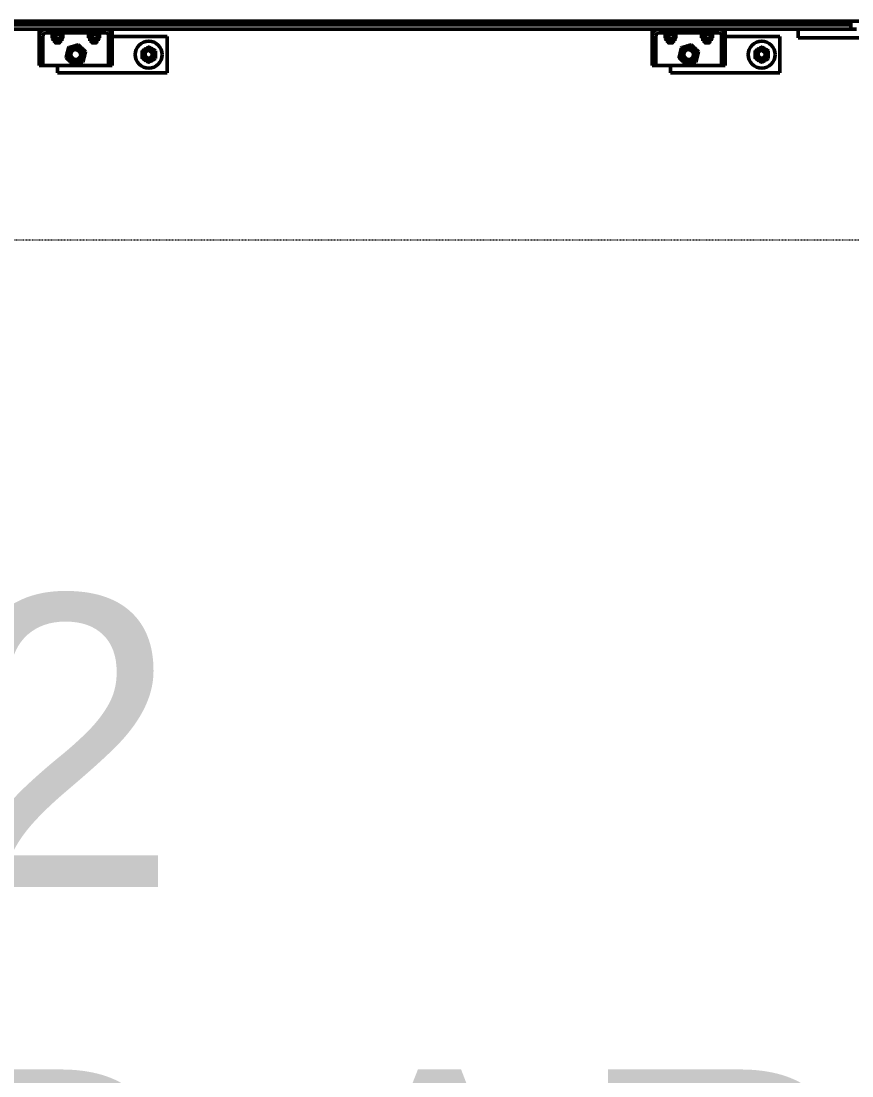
# Model space of a CAD drawing. Header units: metres. Extents: x -11418 to 773, y -8631 to 3561.
# Drawn here: x -4681.9 to -4568.1, y -1773.7 to -1629.1 of the extents above; entities that cross this region are included whole.
import ezdxf
from ezdxf.enums import TextEntityAlignment as Align

# ---------------------------------------------------------------- set-up
doc = ezdxf.new("R2010")
doc.units = ezdxf.units.M
doc.header["$LTSCALE"] = 0.01
doc.header["$MEASUREMENT"] = 0
doc.linetypes.add('AM_ISO09W050', pattern=[22.5, 12, -1.5, 3, -1.5, 3, -1.5])
doc.layers.get('0').update_dxf_attribs({"color": 30, "lineweight": 0})
for name, color, linetype, lineweight in [('AI-040 @ 250', 2, 'Continuous', 20), ('SSN_PBC-AM_0', 5, 'Continuous', 50), ('SSN_PBC-AM_11', 9, 'AM_ISO09W050', 18)]:
    doc.layers.add(name, color=color, linetype=linetype, lineweight=lineweight)
doc.styles.add('ARIAL', font='arial.ttf', dxfattribs={"width": 0.9})

# ---------------------------------------------------------------- blocks, each defined once
blk = doc.blocks.new('*U13')
at = {"style": 'ARIAL'}
for tag, p in [('NO', (1.6764, 0.8)), ('MAHAL', (1.6764, -1.8)), ('ALAN', (1.6764, -4.4))]:
    blk.add_attdef(tag, text='', height=1.6, dxfattribs=at).set_placement(p, align=Align.MIDDLE_CENTER)
blk = doc.blocks.new('PBC_3190_20-017-10022_D')
at = {"layer": 'SSN_PBC-AM_0'}
for p, q in [((1397, -505), (38, -505)), ((78, -500), (3122, -500)), ((307.5, -505), (307.5, -500)), ((507.5, -500), (507.5, -505)), ((635, -504), (635, -500)), ((635, -504.5), (635, -504)), ((644.3, -504), (635, -504)), ((635, -505), (635, -504.5)), ((640, -504.5), (640, -504)), ((640, -505), (640, -504.5)), ((644.3, -504), (646, -504)), ((646.5, -504.5), (646.5, -505)), ((723.5, -505), (723.5, -504.5)), ((724, -504), (725.7, -504)), ((735, -504), (725.7, -504)), ((730, -504), (730, -504.5)), ((730, -504.5), (730, -505)), ((735, -500), (735, -504)), ((735, -504), (735, -504.5)), ((735, -504.5), (735, -505)), ((737.5, -500), (737.5, -505)), ((817.5, -505), (817.5, -500)), ((1017.5, -500), (1017.5, -505)), ((1245, -504), (1245, -500)), ((1245, -504.5), (1245, -504)), ((1254.3, -504), (1245, -504)), ((1245, -505), (1245, -504.5)), ((1250, -504.5), (1250, -504)), ((1250, -505), (1250, -504.5)), ((1254.3, -504), (1256, -504)), ((1256.5, -504.5), (1256.5, -505)), ((1333.5, -505), (1333.5, -504.5)), ((1334, -504), (1335.7, -504)), ((1345, -504), (1335.7, -504)), ((1340, -504), (1340, -504.5)), ((1340, -504.5), (1340, -505)), ((1345, -500), (1345, -504)), ((1345, -504), (1345, -504.5)), ((1345, -504.5), (1345, -505)), ((1397, -505), (1402, -505)), ((1402, -500), (1402, -505)), ((1402, -511), (1402, -505)), ((38, -511), (1397, -511)), ((290, -520.3), (290, -511)), ((290, -520.3), (290, -538.5)), ((295, -538.5), (295, -520.3)), ((299.3, -516), (380.7, -516)), ((307, -517.6), (307, -516)), ((307, -517.6), (323, -517.6)), ((307.6, -518.6), (307.6, -523.1)), ((309.2, -517.6), (308, -518.3)), ((312.3, -518.6), (312.3, -523.1)), ((319.7, -518.6), (319.7, -523.1)), ((320.8, -517.6), (322, -518.3)), ((322.4, -518.6), (322.4, -523.1)), ((323, -517.6), (323, -516)), ((357, -517.6), (357, -516)), ((357, -517.6), (373, -517.6)), ((357.6, -518.6), (357.6, -523.1)), ((359.2, -517.6), (358, -518.3)), ((362.3, -518.6), (362.3, -523.1)), ((369.7, -518.6), (369.7, -523.1)), ((370.8, -517.6), (372, -518.3)), ((372.4, -518.6), (372.4, -523.1)), ((373, -517.6), (373, -516)), ((385, -538.5), (385, -520.3)), ((390, -511), (390, -520.3)), ((390, -538.5), (390, -520.3)), ((1130, -520.3), (1130, -511)), ((1130, -520.3), (1130, -538.5)), ((1135, -538.5), (1135, -520.3)), ((1139.3, -516), (1220.7, -516)), ((1147, -517.6), (1147, -516)), ((1147, -517.6), (1163, -517.6)), ((1147.6, -518.6), (1147.6, -523.1)), ((1149.2, -517.6), (1148, -518.3)), ((1152.3, -518.6), (1152.3, -523.1)), ((1159.7, -518.6), (1159.7, -523.1)), ((1160.8, -517.6), (1162, -518.3)), ((1162.4, -518.6), (1162.4, -523.1)), ((1163, -517.6), (1163, -516)), ((1197, -517.6), (1197, -516)), ((1197, -517.6), (1213, -517.6)), ((1197.6, -518.6), (1197.6, -523.1)), ((1199.2, -517.6), (1198, -518.3)), ((1202.3, -518.6), (1202.3, -523.1)), ((1209.7, -518.6), (1209.7, -523.1)), ((1210.8, -517.6), (1212, -518.3)), ((1212.4, -518.6), (1212.4, -523.1)), ((1213, -517.6), (1213, -516)), ((1225, -538.5), (1225, -520.3)), ((1230, -511), (1230, -520.3)), ((1230, -538.5), (1230, -520.3)), ((1330, -511), (1330, -523)), ((1402, -511), (1397, -511)), ((1410, -511), (1402, -511)), ((309.2, -524), (308, -523.4)), ((320.8, -524), (309.2, -524)), ((309.2, -524), (309.2, -527.1)), ((320.8, -527.1), (309.2, -527.1)), ((311, -527.1), (311, -529.2)), ((311, -529.2), (319, -529.2)), ((311.8, -530), (311, -529.2)), ((311.7, -527.1), (311.7, -530)), ((318.2, -530), (311.8, -530)), ((318.2, -530), (319, -529.2)), ((318.3, -530), (318.3, -527.1)), ((319, -527.1), (319, -529.2)), ((320.8, -524), (322, -523.4)), ((320.8, -524), (320.8, -527.1)), ((359.2, -524), (358, -523.4)), ((370.8, -524), (359.2, -524)), ((359.2, -524), (359.2, -527.1)), ((370.8, -527.1), (359.2, -527.1)), ((361, -527.1), (361, -529.2)), ((361, -529.2), (369, -529.2)), ((361.8, -530), (361, -529.2)), ((361.7, -527.1), (361.7, -530)), ((368.2, -530), (361.8, -530)), ((368.2, -530), (369, -529.2)), ((368.3, -530), (368.3, -527.1)), ((369, -527.1), (369, -529.2)), ((370.8, -524), (372, -523.4)), ((370.8, -524), (370.8, -527.1)), ((390, -521), (465, -521)), ((465, -521), (465, -571)), ((1149.2, -524), (1148, -523.4)), ((1160.8, -524), (1149.2, -524)), ((1149.2, -524), (1149.2, -527.1)), ((1160.8, -527.1), (1149.2, -527.1)), ((1151, -527.1), (1151, -529.2)), ((1151, -529.2), (1159, -529.2)), ((1151.8, -530), (1151, -529.2)), ((1151.7, -527.1), (1151.7, -530)), ((1158.2, -530), (1151.8, -530)), ((1158.2, -530), (1159, -529.2)), ((1158.3, -530), (1158.3, -527.1)), ((1159, -527.1), (1159, -529.2)), ((1160.8, -524), (1162, -523.4)), ((1160.8, -524), (1160.8, -527.1)), ((1199.2, -524), (1198, -523.4)), ((1210.8, -524), (1199.2, -524)), ((1199.2, -524), (1199.2, -527.1)), ((1210.8, -527.1), (1199.2, -527.1)), ((1201, -527.1), (1201, -529.2)), ((1201, -529.2), (1209, -529.2)), ((1201.8, -530), (1201, -529.2)), ((1201.7, -527.1), (1201.7, -530)), ((1208.2, -530), (1201.8, -530)), ((1208.2, -530), (1209, -529.2)), ((1208.3, -530), (1208.3, -527.1)), ((1209, -527.1), (1209, -529.2)), ((1210.8, -524), (1212, -523.4)), ((1210.8, -524), (1210.8, -527.1)), ((1230, -521), (1305, -521)), ((1305, -521), (1305, -571)), ((1335, -523), (1330, -523)), ((1335, -523), (1562, -523)), ((290, -561), (290, -538.5)), ((295, -538.5), (295, -561)), ((385, -561), (385, -538.5)), ((390, -538.5), (390, -561)), ((1130, -561), (1130, -538.5)), ((1135, -538.5), (1135, -561)), ((1225, -561), (1225, -538.5)), ((1230, -538.5), (1230, -561)), ((290, -561), (295, -561)), ((385, -561), (295, -561)), ((315, -571), (315, -561)), ((385, -561), (390, -561)), ((1130, -561), (1135, -561)), ((1225, -561), (1135, -561)), ((1155, -571), (1155, -561)), ((1225, -561), (1230, -561)), ((465, -571), (315, -571)), ((1305, -571), (1155, -571))]:
    blk.add_line(p, q, dxfattribs=at)
for centre, radius in [((340, -546), 11.2), ((440, -546), 18.5), ((1180, -546), 11.2), ((1280, -546), 18.5), ((340, -546), 8), ((340, -546), 8), ((340, -546), 7), ((440, -546), 8.3), ((440, -546), 6), ((440, -546), 6), ((440, -546), 5.5), ((1180, -546), 8), ((1180, -546), 8), ((1180, -546), 7), ((1280, -546), 8.3), ((1280, -546), 6), ((1280, -546), 6), ((1280, -546), 5.5)]:
    blk.add_circle(centre, radius, dxfattribs=at)
for centre, radius, start, end in [((392.5, -505), 1, 0, 180), ((422.5, -505), 1, 0, 180), ((646, -504.5), 0.5, 0, 90), ((670, -505), 1, 0, 180), ((700, -505), 1, 0, 180), ((724, -504.5), 0.5, 90, 180), ((902.5, -505), 1, 0, 180), ((932.5, -505), 1, 0, 180), ((1256, -504.5), 0.5, 0, 90), ((1280, -505), 1, 0, 180), ((1310, -505), 1, 0, 180), ((1334, -504.5), 0.5, 90, 180), ((299.3, -520.3), 9.3, 90, 180), ((299.3, -520.3), 4.3, 90, 180), ((380.7, -520.3), 9.3, 0, 90), ((380.7, -520.3), 4.3, 0, 90), ((1139.3, -520.3), 9.3, 90, 180), ((1139.3, -520.3), 4.3, 90, 180), ((1220.7, -520.3), 9.3, 0, 90), ((1220.7, -520.3), 4.3, 0, 90), ((340, -546), 6.79, 170, 80), ((440, -546), 4.95, 170, 80), ((1180, -546), 6.79, 170, 80), ((1280, -546), 4.95, 170, 80)]:
    blk.add_arc(centre, radius, start, end, dxfattribs=at)
for points, weights in [([(312.3, -518.6), (309.9, -517.5), (307.6, -518.6)], [1, 1.15470053838, 1]), ([(307.6, -518.6), (307.8, -518.4), (308, -518.3)], [1, 1.02264619613, 1.03866216066]), ([(319.7, -518.6), (316, -517.5), (312.3, -518.6)], [1, 1.15470053838, 1]), ([(322.4, -518.6), (321, -517.5), (319.7, -518.6)], [1, 1.15470053838, 1]), ([(362.3, -518.6), (359.9, -517.5), (357.6, -518.6)], [1, 1.15470053838, 1]), ([(357.6, -518.6), (357.8, -518.4), (358, -518.3)], [1, 1.02264619613, 1.03866216066]), ([(369.7, -518.6), (366, -517.5), (362.3, -518.6)], [1, 1.15470053838, 1]), ([(372.4, -518.6), (371, -517.5), (369.7, -518.6)], [1, 1.15470053838, 1]), ([(1152.3, -518.6), (1149.9, -517.5), (1147.6, -518.6)], [1, 1.15470053838, 1]), ([(1147.6, -518.6), (1147.8, -518.4), (1148, -518.3)], [1, 1.02264619613, 1.03866216066]), ([(1159.7, -518.6), (1156, -517.5), (1152.3, -518.6)], [1, 1.15470053838, 1]), ([(1162.4, -518.6), (1161, -517.5), (1159.7, -518.6)], [1, 1.15470053838, 1]), ([(1202.3, -518.6), (1199.9, -517.5), (1197.6, -518.6)], [1, 1.15470053838, 1]), ([(1197.6, -518.6), (1197.8, -518.4), (1198, -518.3)], [1, 1.02264619613, 1.03866216066]), ([(1209.7, -518.6), (1206, -517.5), (1202.3, -518.6)], [1, 1.15470053838, 1]), ([(1212.4, -518.6), (1211, -517.5), (1209.7, -518.6)], [1, 1.15470053838, 1]), ([(307.6, -523.1), (309.9, -524.1), (312.3, -523.1)], [1, 1.15470053838, 1]), ([(308, -523.4), (307.8, -523.2), (307.6, -523.1)], [1.03866216066, 1.02264619613, 1]), ([(312.3, -523.1), (316, -524.1), (319.7, -523.1)], [1, 1.15470053838, 1]), ([(319.7, -523.1), (321, -524.1), (322.4, -523.1)], [1, 1.15470053838, 1]), ([(329.9, -536.5), (336.6, -534.5), (343.2, -532.5)], [1, 1.15470053838, 1]), ([(343.2, -532.5), (348.3, -537.3), (353.3, -542.1)], [1, 1.15470053838, 1]), ([(357.6, -523.1), (359.9, -524.1), (362.3, -523.1)], [1, 1.15470053838, 1]), ([(358, -523.4), (357.8, -523.2), (357.6, -523.1)], [1.03866216066, 1.02264619613, 1]), ([(362.3, -523.1), (366, -524.1), (369.7, -523.1)], [1, 1.15470053838, 1]), ([(369.7, -523.1), (371, -524.1), (372.4, -523.1)], [1, 1.15470053838, 1]), ([(1147.6, -523.1), (1149.9, -524.1), (1152.3, -523.1)], [1, 1.15470053838, 1]), ([(1148, -523.4), (1147.8, -523.2), (1147.6, -523.1)], [1.03866216066, 1.02264619613, 1]), ([(1152.3, -523.1), (1156, -524.1), (1159.7, -523.1)], [1, 1.15470053838, 1]), ([(1159.7, -523.1), (1161, -524.1), (1162.4, -523.1)], [1, 1.15470053838, 1]), ([(1169.9, -536.5), (1176.6, -534.5), (1183.2, -532.5)], [1, 1.15470053838, 1]), ([(1183.2, -532.5), (1188.3, -537.3), (1193.3, -542.1)], [1, 1.15470053838, 1]), ([(1197.6, -523.1), (1199.9, -524.1), (1202.3, -523.1)], [1, 1.15470053838, 1]), ([(1198, -523.4), (1197.8, -523.2), (1197.6, -523.1)], [1.03866216066, 1.02264619613, 1]), ([(1202.3, -523.1), (1206, -524.1), (1209.7, -523.1)], [1, 1.15470053838, 1]), ([(1209.7, -523.1), (1211, -524.1), (1212.4, -523.1)], [1, 1.15470053838, 1]), ([(326.7, -549.9), (328.3, -543.2), (329.9, -536.5)], [1, 1.15470053838, 1]), ([(353.3, -542.1), (351.7, -548.8), (350.1, -555.5)], [1, 1.15470053838, 1]), ([(431, -540.8), (435.5, -538.2), (440, -535.6)], [1, 1.15470053838, 1]), ([(431, -551.2), (431, -546), (431, -540.8)], [1, 1.15470053838, 1]), ([(440, -535.6), (444.5, -538.2), (449, -540.8)], [1, 1.15470053838, 1]), ([(449, -540.8), (449, -546), (449, -551.2)], [1, 1.15470053838, 1]), ([(1166.7, -549.9), (1168.3, -543.2), (1169.9, -536.5)], [1, 1.15470053838, 1]), ([(1193.3, -542.1), (1191.7, -548.8), (1190.1, -555.5)], [1, 1.15470053838, 1]), ([(1271, -540.8), (1275.5, -538.2), (1280, -535.6)], [1, 1.15470053838, 1]), ([(1271, -551.2), (1271, -546), (1271, -540.8)], [1, 1.15470053838, 1]), ([(1280, -535.6), (1284.5, -538.2), (1289, -540.8)], [1, 1.15470053838, 1]), ([(1289, -540.8), (1289, -546), (1289, -551.2)], [1, 1.15470053838, 1]), ([(336.8, -559.5), (331.7, -554.7), (326.7, -549.9)], [1, 1.15470053838, 1]), ([(350.1, -555.5), (343.4, -557.5), (336.8, -559.5)], [1, 1.15470053838, 1]), ([(440, -556.4), (435.5, -553.8), (431, -551.2)], [1, 1.15470053838, 1]), ([(449, -551.2), (444.5, -553.8), (440, -556.4)], [1, 1.15470053838, 1]), ([(1176.8, -559.5), (1171.7, -554.7), (1166.7, -549.9)], [1, 1.15470053838, 1]), ([(1190.1, -555.5), (1183.4, -557.5), (1176.8, -559.5)], [1, 1.15470053838, 1]), ([(1280, -556.4), (1275.5, -553.8), (1271, -551.2)], [1, 1.15470053838, 1]), ([(1289, -551.2), (1284.5, -553.8), (1280, -556.4)], [1, 1.15470053838, 1])]:
    blk.add_rational_spline(points, weights, degree=2, dxfattribs=at)
at = {"layer": 'SSN_PBC-AM_11'}
blk.add_line((0, -800), (3200, -800), dxfattribs=at)
blk = doc.blocks.new('A$C4EFB1426')
at = {"layer": 'SSN_PBC-AM_0'}
blk.add_blockref('PBC_3190_20-017-10022_D', (-6180.9, -1215.5), dxfattribs=at)

msp = doc.modelspace()

# ---------------------------------------------------------------- block references
at = {"xscale": 0.1, "yscale": 0.1, "zscale": 0.1}
msp.add_blockref('A$C4EFB1426', (-4090.35, -1457.51), dxfattribs=at)
at = {"layer": 'AI-040 @ 250', "color": 2, "linetype": 'Continuous', "lineweight": -2, "transparency": 33554610}
ref = msp.add_blockref('*U13', (-4773.74, -1747.77), dxfattribs=dict(at, xscale=25, yscale=25, zscale=25))
ref.add_attrib('MAHAL', 'CONVEYER AREA', dxfattribs={"layer": '0', "height": 40, "style": 'ARIAL'}).set_placement((-4731.83, -1792.77), align=Align.MIDDLE_CENTER)
ref.add_attrib('NO', '1-312', dxfattribs={"layer": '0', "height": 40, "style": 'ARIAL'}).set_placement((-4731.83, -1727.77), align=Align.MIDDLE_CENTER)

doc.saveas('drawing.dxf')
